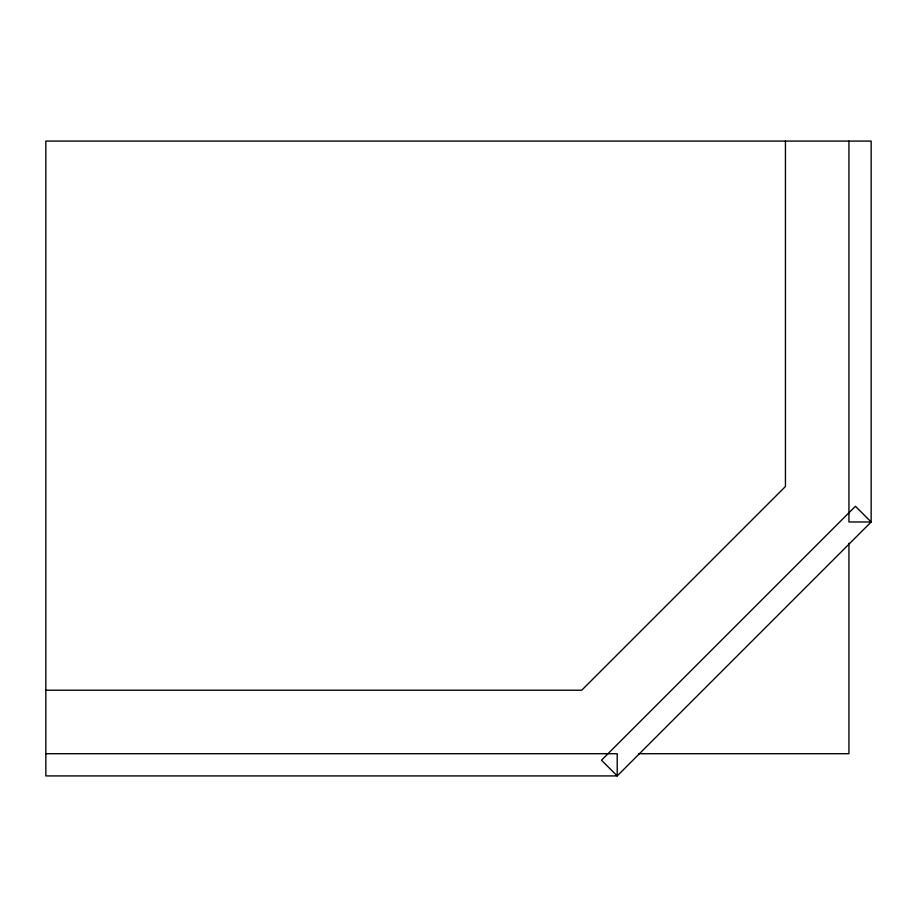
<?xml version="1.0" encoding="UTF-8"?>
<svg xmlns="http://www.w3.org/2000/svg" width="917" height="917" viewBox="0 0 917 917"><rect width="100%" height="100%" fill="white"/><g stroke="black" fill="none" stroke-linecap="round" stroke-linejoin="round"><path stroke-width="1.38" d="M45.85 690.214L581.71 690.214L785.445 486.48L785.445 141.08M45.85 753.705L617.21 753.705L617.21 775.92L45.85 775.92L45.85 141.08L871.15 141.08L871.15 521.979L617.21 775.92L601.495 760.216L855.435 506.276L871.15 521.979L848.936 521.979L848.936 141.08M638.496 753.705L848.936 753.705L848.936 543.288"/></g></svg>
